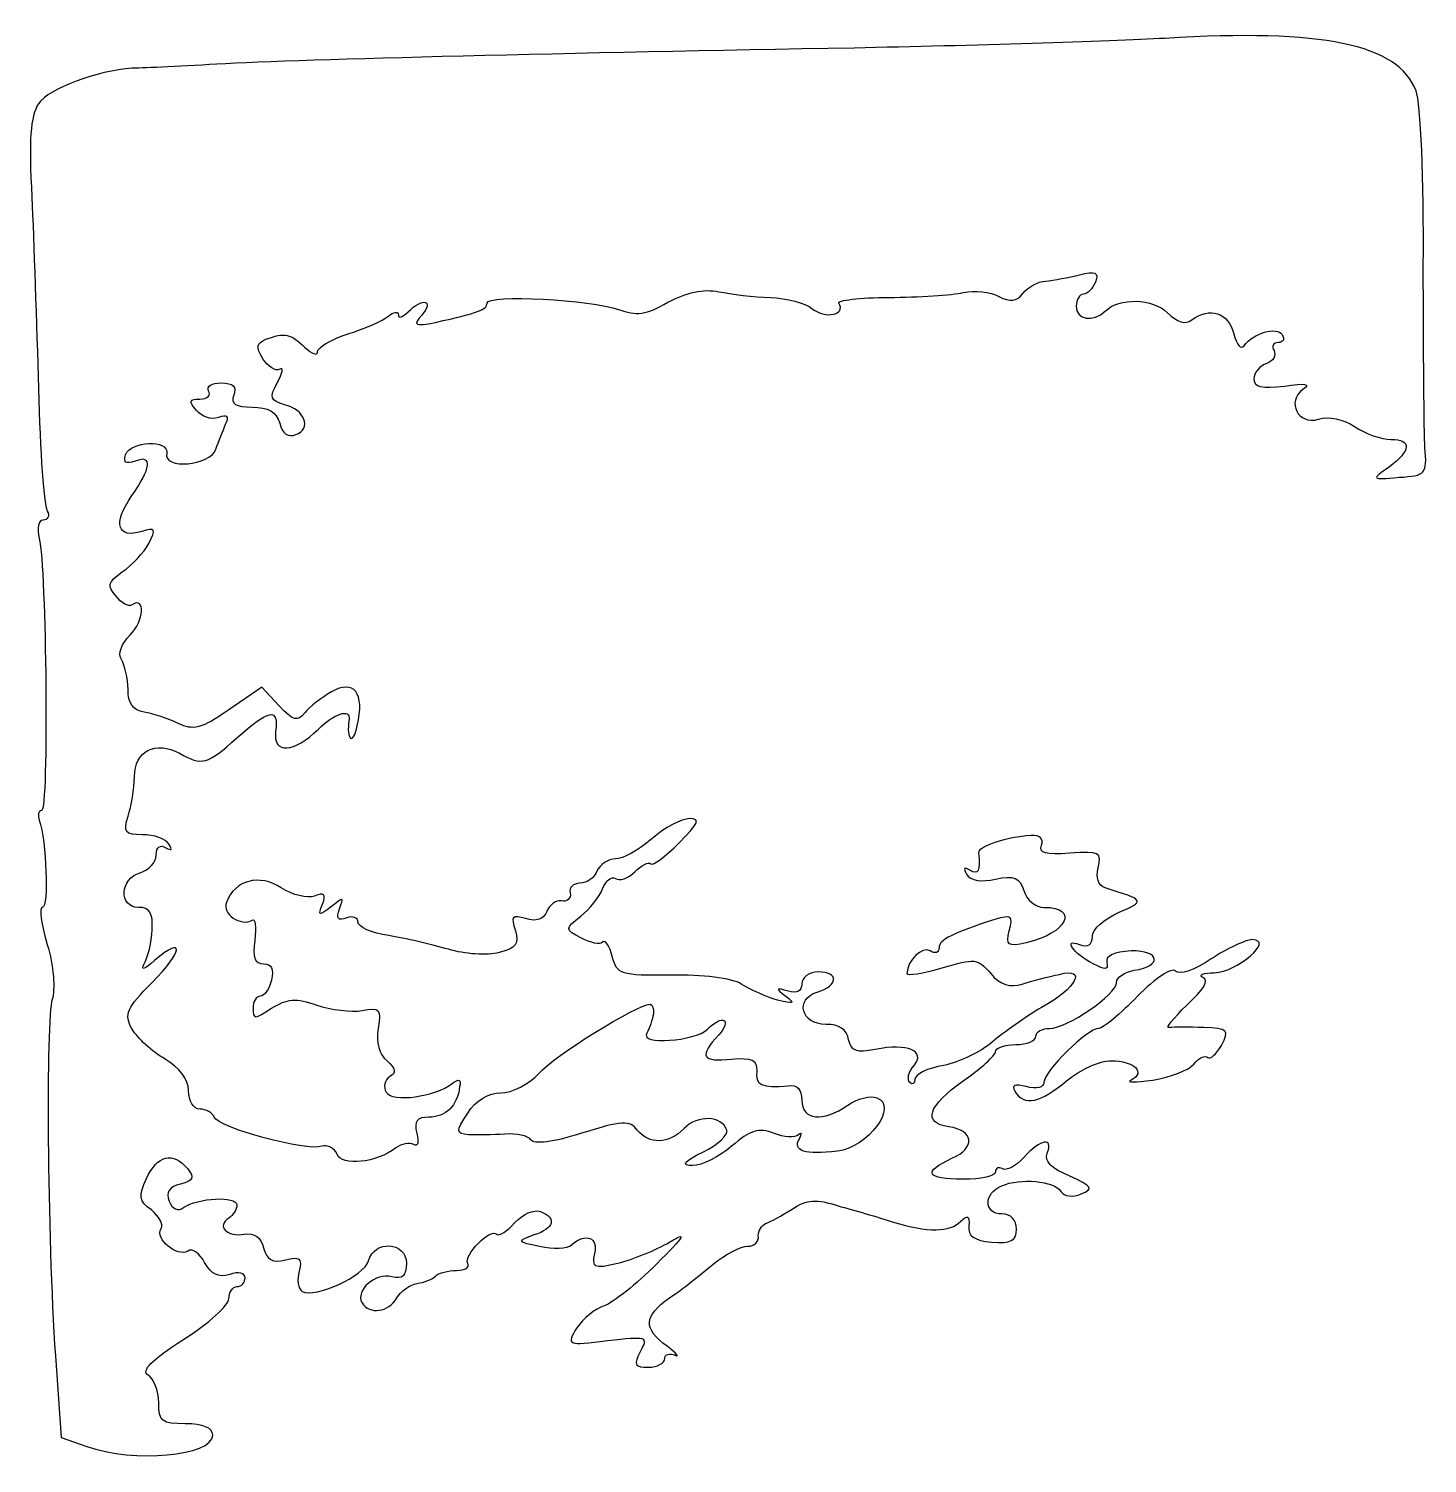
# Model space of a CAD drawing. Extents: x 0 to 69.4, y 0 to 30.3.
# Drawn here: x 12.822 to 15.83, y 11.303 to 14.389 of the extents above; entities that cross this region are included whole.
import ezdxf

# ---------------------------------------------------------------- set-up
doc = ezdxf.new("R2010")
doc.units = 0
doc.header["$MEASUREMENT"] = 0
doc.layers.get('0').update_dxf_attribs({"linetype": 'CONTINUOUS'})

msp = doc.modelspace()

# ---------------------------------------------------------------- linework, layer by layer
at = {"color": 0, "linetype": 'CONTINUOUS'}
for p, q in [((15.2661, 14.3682), (15.2661, 14.3682)), ((13.3236, 12.9725), (13.2524, 12.9239)), ((13.3601, 12.9326), (13.3236, 12.9725)), ((15.3651, 12.3875), (15.3651, 12.3875)), ((14.1656, 12.2694), (14.1656, 12.2694)), ((12.8792, 11.5334), (12.8914, 11.3581)), ((12.8914, 11.3581), (12.9469, 11.339))]:
    msp.add_line(p, q, dxfattribs=at)
for points in [[(15.806, 14.2553), (15.7678, 14.356), (15.6046, 14.389), (15.2661, 14.3682)], [(15.2661, 14.3682), (15.1464, 14.3613), (14.846, 14.3525), (14.5978, 14.3474)], [(14.5978, 14.3474), (13.9919, 14.3369), (13.4174, 14.3231), (13.2264, 14.3126)], [(13.0442, 14.3039), (12.9695, 14.2988), (12.8653, 14.2606), (12.8428, 14.2275)], [(13.2264, 14.3126), (13.1413, 14.3074), (13.0581, 14.3039), (13.0442, 14.3039)], [(15.8217, 13.8786), (15.8233, 14.0643), (15.8164, 14.2293), (15.806, 14.2553)], [(12.8428, 14.2275), (12.8254, 14.1997), (12.8219, 14.1494), (12.8289, 14.0261)], [(12.8289, 14.0261), (12.8324, 13.936), (12.8393, 13.7502), (12.8428, 13.6148)], [(15.0092, 13.8457), (15.0265, 13.8474), (15.0596, 13.8543), (15.0821, 13.8595)], [(15.0821, 13.8595), (15.1168, 13.8682), (15.1238, 13.8648), (15.1168, 13.8439)], [(15.8251, 13.4881), (15.8233, 13.521), (15.8217, 13.6981), (15.8217, 13.8786)], [(14.1968, 13.8005), (14.2367, 13.8213), (14.2732, 13.83), (14.3061, 13.8231)], [(14.9606, 13.8196), (14.971, 13.8335), (14.9936, 13.8457), (15.0092, 13.8457)], [(15.1168, 13.8439), (15.1099, 13.83), (15.0994, 13.8179), (15.0908, 13.8179)], [(13.6378, 13.7797), (13.6691, 13.8109), (13.6951, 13.8057), (13.6673, 13.7727)], [(13.6968, 13.7571), (13.7906, 13.7779), (13.8079, 13.7849), (13.8079, 13.7988)], [(13.8079, 13.7988), (13.8079, 13.8179), (14.0336, 13.8057), (14.0908, 13.7849)], [(14.0908, 13.7849), (14.129, 13.771), (14.1499, 13.7727), (14.1968, 13.8005)], [(14.3061, 13.8231), (14.3322, 13.8179), (14.3825, 13.8109), (14.4172, 13.8109)], [(14.4172, 13.8109), (14.4519, 13.8092), (14.4919, 13.7988), (14.5075, 13.7866)], [(14.5075, 13.7866), (14.5353, 13.7641), (14.5804, 13.7727), (14.5647, 13.7988)], [(14.5647, 13.7988), (14.5596, 13.804), (14.6099, 13.8109), (14.6724, 13.8109)], [(14.6724, 13.8109), (14.7367, 13.8109), (14.8078, 13.8161), (14.8321, 13.8213)], [(14.8321, 13.8213), (14.8564, 13.8266), (14.8911, 13.8231), (14.9085, 13.8127)], [(14.9085, 13.8127), (14.9328, 13.8005), (14.9467, 13.8023), (14.9606, 13.8196)], [(15.0908, 13.8179), (15.0821, 13.8179), (15.0751, 13.8057), (15.0751, 13.7918)], [(15.1376, 13.7814), (15.1672, 13.8109), (15.2401, 13.8092), (15.2714, 13.7779)], [(13.5094, 13.7328), (13.5441, 13.7432), (13.584, 13.7606), (13.5962, 13.771)], [(13.5962, 13.771), (13.6066, 13.7797), (13.617, 13.7814), (13.617, 13.7727)], [(13.617, 13.7727), (13.617, 13.7658), (13.6257, 13.7675), (13.6378, 13.7797)], [(13.6673, 13.7727), (13.6482, 13.7502), (13.6517, 13.7484), (13.6968, 13.7571)], [(15.0751, 13.7918), (15.0751, 13.7623), (15.1117, 13.7571), (15.1376, 13.7814)], [(15.2714, 13.7779), (15.2922, 13.7571), (15.3096, 13.7519), (15.3235, 13.7623)], [(15.3235, 13.7623), (15.3617, 13.7918), (15.4033, 13.7779), (15.4138, 13.7328)], [(13.3323, 13.7207), (13.3722, 13.7363), (13.3861, 13.7328), (13.4156, 13.7033)], [(15.4363, 13.7068), (15.4554, 13.7345), (15.5074, 13.7484), (15.5178, 13.7311)], [(13.3254, 13.679), (13.3097, 13.705), (13.3115, 13.712), (13.3323, 13.7207)], [(13.4434, 13.6946), (13.4434, 13.7033), (13.4729, 13.7207), (13.5094, 13.7328)], [(15.4138, 13.7328), (15.4207, 13.7085), (15.4293, 13.6981), (15.4363, 13.7068)], [(15.5092, 13.7137), (15.4988, 13.7137), (15.4953, 13.705), (15.5006, 13.6963)], [(15.5178, 13.7311), (15.5247, 13.7207), (15.5196, 13.7137), (15.5092, 13.7137)], [(13.3618, 13.6564), (13.3531, 13.6512), (13.3375, 13.6616), (13.3254, 13.679)], [(13.4156, 13.7033), (13.4313, 13.6894), (13.4434, 13.6842), (13.4434, 13.6946)], [(15.5006, 13.6963), (15.5057, 13.6859), (15.4988, 13.6738), (15.4849, 13.6686)], [(13.3566, 13.6269), (13.3688, 13.6495), (13.3705, 13.6616), (13.3618, 13.6564)], [(15.4849, 13.6686), (15.4693, 13.6634), (15.4571, 13.6477), (15.4571, 13.6356)], [(12.8428, 13.6148), (12.8462, 13.4794), (12.8549, 13.3596), (12.8619, 13.3509)], [(13.209, 13.6095), (13.2038, 13.62), (13.216, 13.6269), (13.2351, 13.6269)], [(13.2351, 13.6269), (13.2629, 13.6269), (13.2698, 13.6182), (13.2629, 13.6009)], [(13.3722, 13.58), (13.341, 13.5887), (13.3393, 13.5957), (13.3566, 13.6269)], [(15.4571, 13.6356), (15.4571, 13.6182), (15.4744, 13.6148), (15.5231, 13.62)], [(15.5231, 13.62), (15.5682, 13.6269), (15.5803, 13.6252), (15.5629, 13.613)], [(15.5629, 13.613), (15.5265, 13.587), (15.5525, 13.5349), (15.596, 13.5488)], [(13.183, 13.5679), (13.1656, 13.587), (13.1674, 13.5922), (13.1899, 13.5922)], [(13.1899, 13.5922), (13.2073, 13.5922), (13.2143, 13.6009), (13.209, 13.6095)], [(13.2629, 13.6009), (13.2559, 13.5818), (13.2663, 13.5748), (13.3028, 13.5748)], [(13.2299, 13.5523), (13.2143, 13.547), (13.1934, 13.554), (13.183, 13.5679)], [(13.2455, 13.5384), (13.2542, 13.5557), (13.249, 13.5592), (13.2299, 13.5523)], [(13.3028, 13.5748), (13.3375, 13.5748), (13.3549, 13.5644), (13.3618, 13.5401)], [(13.3965, 13.5158), (13.4313, 13.5279), (13.4156, 13.5696), (13.3722, 13.58)], [(15.596, 13.5488), (15.6185, 13.5557), (15.6497, 13.5488), (15.674, 13.5332)], [(13.2247, 13.4846), (13.2299, 13.5002), (13.2403, 13.5245), (13.2455, 13.5384)], [(13.3618, 13.5401), (13.367, 13.5175), (13.3809, 13.5088), (13.3965, 13.5158)], [(15.674, 13.5332), (15.6967, 13.5175), (15.7314, 13.5054), (15.7522, 13.5054)], [(13.0303, 13.4724), (13.0407, 13.5019), (13.124, 13.5054), (13.1188, 13.4759)], [(15.7522, 13.5054), (15.7974, 13.5054), (15.7956, 13.4811), (15.7488, 13.4464)], [(15.7696, 13.4238), (15.8268, 13.4273), (15.8303, 13.4308), (15.8251, 13.4881)], [(13.0511, 13.4586), (13.0303, 13.4516), (13.0251, 13.4551), (13.0303, 13.4724)], [(13.0424, 13.3822), (13.0858, 13.4429), (13.0893, 13.4742), (13.0511, 13.4586)], [(13.1188, 13.4759), (13.1101, 13.4395), (13.2125, 13.4481), (13.2247, 13.4846)], [(15.7488, 13.4464), (15.7088, 13.4186), (15.7088, 13.4186), (15.7696, 13.4238)], [(13.065, 13.3075), (13.0129, 13.2902), (13.0025, 13.3249), (13.0424, 13.3822)], [(12.8619, 13.3509), (12.8671, 13.3405), (12.8636, 13.3318), (12.8532, 13.3318)], [(12.8532, 13.3318), (12.8428, 13.3318), (12.8393, 13.3145), (12.8445, 13.2919)], [(13.0806, 13.2815), (13.0962, 13.3127), (13.0945, 13.3162), (13.065, 13.3075)], [(12.8445, 13.2919), (12.8601, 13.2311), (12.8653, 12.7069), (12.8497, 12.7069)], [(13.0233, 13.2207), (13.0442, 13.2346), (13.0702, 13.2624), (13.0806, 13.2815)], [(13.0094, 13.1686), (12.9903, 13.1895), (12.9921, 13.1981), (13.0233, 13.2207)], [(13.0442, 13.1495), (13.0372, 13.1443), (13.0216, 13.153), (13.0094, 13.1686)], [(13.0407, 13.0853), (13.0702, 13.1148), (13.0737, 13.1686), (13.0442, 13.1495)], [(13.0216, 13.0315), (13.0129, 13.0436), (13.0216, 13.0662), (13.0407, 13.0853)], [(13.0355, 12.9673), (13.0355, 12.9916), (13.0285, 13.0193), (13.0216, 13.0315)], [(13.0702, 12.9187), (13.0459, 12.9222), (13.0355, 12.9378), (13.0355, 12.9673)], [(13.5285, 12.8892), (13.5458, 12.9603), (13.5215, 12.9899), (13.4729, 12.9621)], [(13.4156, 12.9169), (13.4, 12.8978), (13.3913, 12.8996), (13.3601, 12.9326)], [(13.4729, 12.9621), (13.4521, 12.9499), (13.4261, 12.9308), (13.4156, 12.9169)], [(13.1431, 12.8944), (13.1223, 12.9048), (13.0893, 12.9152), (13.0702, 12.9187)], [(13.2524, 12.9239), (13.1934, 12.8822), (13.1761, 12.8788), (13.1431, 12.8944)], [(13.2698, 12.8631), (13.3393, 12.9256), (13.3601, 12.9291), (13.3531, 12.877)], [(13.4452, 12.8822), (13.4781, 12.9152), (13.5146, 12.9274), (13.5111, 12.9031)], [(13.5111, 12.9031), (13.5042, 12.8579), (13.5198, 12.8458), (13.5285, 12.8892)], [(13.3531, 12.877), (13.3462, 12.8284), (13.3931, 12.8301), (13.4452, 12.8822)], [(13.0494, 12.7798), (13.0494, 12.8353), (13.0945, 12.8579), (13.1465, 12.8301)], [(13.1465, 12.8301), (13.1952, 12.8024), (13.2056, 12.8058), (13.2698, 12.8631)], [(13.0355, 12.6947), (13.0424, 12.7156), (13.0494, 12.7538), (13.0494, 12.7798)], [(12.8497, 12.7069), (12.8428, 12.7069), (12.841, 12.6965), (12.8445, 12.686)], [(12.8445, 12.686), (12.8601, 12.6426), (12.8653, 12.4986), (12.8515, 12.4986)], [(13.0667, 12.6548), (13.0285, 12.6548), (13.0251, 12.66), (13.0355, 12.6947)], [(14.2436, 12.6895), (14.2263, 12.6895), (14.1899, 12.6704), (14.1621, 12.6461)], [(14.2211, 12.6374), (14.2628, 12.6791), (14.2679, 12.6895), (14.2436, 12.6895)], [(13.124, 12.634), (13.1171, 12.6461), (13.091, 12.6548), (13.0667, 12.6548)], [(15.0006, 12.6322), (15.0057, 12.6461), (14.9971, 12.6548), (14.9779, 12.6531)], [(13.0962, 12.6114), (13.0962, 12.6288), (13.1049, 12.634), (13.1171, 12.627)], [(13.1171, 12.627), (13.1292, 12.6201), (13.131, 12.6218), (13.124, 12.634)], [(14.1621, 12.6461), (14.1343, 12.6218), (14.0996, 12.6027), (14.084, 12.6027)], [(14.1603, 12.5923), (14.1637, 12.5871), (14.1915, 12.6079), (14.2211, 12.6374)], [(14.9779, 12.6531), (14.9258, 12.6496), (14.8651, 12.6305), (14.8651, 12.6166)], [(15.0613, 12.6149), (15.0092, 12.6114), (14.9936, 12.6149), (15.0006, 12.6322)], [(13.0615, 12.5732), (13.0806, 12.5784), (13.0962, 12.5958), (13.0962, 12.6114)], [(14.084, 12.6027), (14.0683, 12.6027), (14.051, 12.5906), (14.044, 12.5767)], [(14.1256, 12.5749), (14.1394, 12.5888), (14.1551, 12.5975), (14.1603, 12.5923)], [(14.8651, 12.6166), (14.8686, 12.5749), (14.8651, 12.568), (14.846, 12.5784)], [(15.1221, 12.5836), (15.1307, 12.6166), (15.1256, 12.6201), (15.0613, 12.6149)], [(13.0581, 12.4986), (13.0147, 12.4986), (13.0181, 12.561), (13.0615, 12.5732)], [(13.3653, 12.5403), (13.3184, 12.5715), (13.2646, 12.5576), (13.2472, 12.509)], [(14.044, 12.5767), (14.0389, 12.5628), (14.0232, 12.5506), (14.0076, 12.5506)], [(14.0562, 12.5385), (14.0632, 12.5558), (14.0753, 12.5663), (14.084, 12.561)], [(14.084, 12.561), (14.0926, 12.5541), (14.1117, 12.561), (14.1256, 12.5749)], [(14.846, 12.5784), (14.8339, 12.5853), (14.8321, 12.5836), (14.839, 12.5697)], [(14.839, 12.5697), (14.8478, 12.5558), (14.8721, 12.5524), (14.9015, 12.5593)], [(14.9015, 12.5593), (14.9415, 12.568), (14.9536, 12.5628), (14.9624, 12.535)], [(15.1376, 12.5403), (15.1221, 12.5454), (15.1168, 12.5628), (15.1221, 12.5836)], [(13.4365, 12.5229), (13.4208, 12.5177), (13.3896, 12.5246), (13.3653, 12.5403)], [(13.4538, 12.5055), (13.4625, 12.5264), (13.4573, 12.5316), (13.4365, 12.5229)], [(14.0076, 12.5506), (13.9937, 12.5506), (13.9833, 12.5403), (13.9868, 12.5298)], [(14.0093, 12.4795), (14.0285, 12.4951), (14.0493, 12.5212), (14.0562, 12.5385)], [(14.9624, 12.535), (14.9675, 12.5142), (14.9883, 12.4986), (15.0057, 12.4986)], [(15.1672, 12.4882), (15.2244, 12.5125), (15.2228, 12.5142), (15.1376, 12.5403)], [(13.2472, 12.509), (13.2368, 12.4847), (13.2785, 12.4569), (13.3028, 12.4708)], [(13.4729, 12.5003), (13.4469, 12.4795), (13.4434, 12.4795), (13.4538, 12.5055)], [(13.4903, 12.4951), (13.5007, 12.5212), (13.499, 12.5212), (13.4729, 12.5003)], [(13.9676, 12.5125), (13.9556, 12.5142), (13.9417, 12.5038), (13.9364, 12.4899)], [(13.9868, 12.5298), (13.9885, 12.5177), (13.9799, 12.509), (13.9676, 12.5125)], [(12.8515, 12.4986), (12.8445, 12.4986), (12.848, 12.4621), (12.8619, 12.4187)], [(13.0876, 12.45), (13.0893, 12.4864), (13.0824, 12.4986), (13.0581, 12.4986)], [(13.3028, 12.4708), (13.3097, 12.476), (13.3115, 12.4569), (13.308, 12.4274)], [(13.5059, 12.476), (13.4868, 12.4691), (13.4833, 12.4743), (13.4903, 12.4951)], [(13.5302, 12.4673), (13.5302, 12.476), (13.5181, 12.4812), (13.5059, 12.476)], [(13.8912, 12.4743), (13.8618, 12.483), (13.8583, 12.4795), (13.8687, 12.4482)], [(13.9364, 12.4899), (13.9294, 12.4725), (13.9139, 12.4673), (13.8912, 12.4743)], [(14.0111, 12.4326), (13.9746, 12.4517), (13.9746, 12.4517), (14.0093, 12.4795)], [(14.8999, 12.4725), (14.8096, 12.443), (14.78, 12.4291), (14.78, 12.4118)], [(14.9311, 12.4482), (14.9397, 12.4812), (14.9363, 12.483), (14.8999, 12.4725)], [(15.0057, 12.4986), (15.0821, 12.4986), (15.0561, 12.443), (14.9675, 12.4222)], [(15.1099, 12.4361), (15.1099, 12.4517), (15.136, 12.4743), (15.1672, 12.4882)], [(13.0702, 12.3771), (13.0789, 12.3909), (13.0858, 12.4239), (13.0876, 12.45)], [(13.0876, 12.3371), (13.1535, 12.4031), (13.1587, 12.4413), (13.0928, 12.384)], [(13.5962, 12.4378), (13.5597, 12.443), (13.5302, 12.4569), (13.5302, 12.4673)], [(13.8687, 12.4482), (13.8774, 12.4205), (13.8704, 12.41), (13.834, 12.4014)], [(14.9675, 12.4222), (14.9276, 12.4135), (14.9242, 12.417), (14.9311, 12.4482)], [(12.8619, 12.4187), (12.8758, 12.3736), (12.8792, 12.3215), (12.8723, 12.3007)], [(13.308, 12.4274), (13.3028, 12.3909), (13.308, 12.3771), (13.3271, 12.3771)], [(13.7246, 12.4083), (13.6882, 12.4187), (13.6309, 12.4326), (13.5962, 12.4378)], [(13.834, 12.4014), (13.8079, 12.3944), (13.7593, 12.3979), (13.7246, 12.4083)], [(14.0562, 12.4239), (14.051, 12.417), (14.0301, 12.4222), (14.0111, 12.4326)], [(14.0771, 12.3927), (14.0718, 12.4153), (14.0614, 12.4291), (14.0562, 12.4239)], [(14.761, 12.4048), (14.7436, 12.4153), (14.7124, 12.3857), (14.7106, 12.3562)], [(14.78, 12.4118), (14.78, 12.4014), (14.7714, 12.3979), (14.761, 12.4048)], [(15.1117, 12.3771), (15.0682, 12.3996), (15.0457, 12.4326), (15.0821, 12.4187)], [(15.0821, 12.4187), (15.1013, 12.4118), (15.1099, 12.4187), (15.1099, 12.4361)], [(15.4536, 12.4291), (15.4397, 12.4291), (15.3999, 12.41), (15.3651, 12.3875)], [(15.3721, 12.358), (15.4224, 12.3597), (15.5022, 12.4291), (15.4536, 12.4291)], [(13.0928, 12.384), (13.0719, 12.3649), (13.0615, 12.3614), (13.0702, 12.3771)], [(13.3271, 12.3771), (13.3445, 12.3771), (13.3497, 12.3666), (13.3445, 12.3423)], [(14.2037, 12.3528), (14.0943, 12.351), (14.0874, 12.3545), (14.0771, 12.3927)], [(14.7869, 12.3684), (14.8564, 12.3892), (14.8633, 12.3892), (14.8911, 12.3562)], [(15.1411, 12.3805), (15.1446, 12.3632), (15.1376, 12.3632), (15.1117, 12.3771)], [(15.1932, 12.4048), (15.1568, 12.4031), (15.1376, 12.3944), (15.1411, 12.3805)], [(15.2001, 12.3632), (15.261, 12.3718), (15.2557, 12.4066), (15.1932, 12.4048)], [(15.3651, 12.3875), (15.3304, 12.3632), (15.2974, 12.3528), (15.2888, 12.3614)], [(14.3547, 12.3337), (14.3357, 12.3458), (14.2697, 12.3545), (14.2037, 12.3528)], [(14.5197, 12.3597), (14.5006, 12.3597), (14.485, 12.3475), (14.485, 12.3337)], [(14.5179, 12.3163), (14.5647, 12.3302), (14.5647, 12.3597), (14.5197, 12.3597)], [(14.7106, 12.3562), (14.7106, 12.351), (14.7453, 12.3562), (14.7869, 12.3684)], [(14.8911, 12.3562), (14.9119, 12.3319), (14.9328, 12.325), (14.9589, 12.3337)], [(14.9589, 12.3337), (14.9797, 12.3406), (15.0161, 12.3493), (15.0388, 12.3545)], [(15.0388, 12.3545), (15.0994, 12.3701), (15.0769, 12.325), (15.0006, 12.2833)], [(15.1619, 12.3371), (15.1619, 12.3475), (15.1793, 12.3597), (15.2001, 12.3632)], [(15.2888, 12.3614), (15.28, 12.3701), (15.2453, 12.3458), (15.2071, 12.3076)], [(15.3131, 12.2885), (15.3494, 12.3215), (15.3617, 12.3423), (15.3478, 12.3475)], [(15.3478, 12.3475), (15.3374, 12.3528), (15.3478, 12.358), (15.3721, 12.358)], [(13.0442, 12.2364), (13.0268, 12.2694), (13.032, 12.2816), (13.0876, 12.3371)], [(13.3445, 12.3423), (13.3393, 12.3232), (13.3288, 12.3076), (13.3202, 12.3076)], [(14.4329, 12.2989), (14.4086, 12.3059), (14.3739, 12.3215), (14.3547, 12.3337)], [(14.4554, 12.318), (14.4294, 12.3267), (14.4276, 12.325), (14.4503, 12.3076)], [(14.485, 12.3337), (14.485, 12.318), (14.4746, 12.3128), (14.4554, 12.318)], [(14.5371, 12.2468), (14.4832, 12.2468), (14.4693, 12.3007), (14.5179, 12.3163)], [(15.0179, 12.2382), (15.0561, 12.2382), (15.1619, 12.3111), (15.1619, 12.3371)], [(12.8723, 12.3007), (12.8584, 12.259), (12.8619, 11.792), (12.8792, 11.5334)], [(13.3202, 12.3076), (13.3115, 12.3076), (13.3045, 12.2955), (13.3045, 12.2816)], [(13.3445, 12.2816), (13.3774, 12.3024), (13.3965, 12.3041), (13.4417, 12.2885)], [(13.4417, 12.2885), (13.4712, 12.2781), (13.5163, 12.2729), (13.5389, 12.2764)], [(13.5389, 12.2764), (13.5771, 12.285), (13.5806, 12.2798), (13.5736, 12.2382)], [(13.919, 12.1409), (13.9521, 12.1791), (14.1308, 12.2903), (14.1586, 12.2903)], [(14.1586, 12.2903), (14.1637, 12.2903), (14.1672, 12.2798), (14.1656, 12.2694)], [(14.4503, 12.3076), (14.4711, 12.292), (14.4676, 12.2903), (14.4329, 12.2989)], [(15.2071, 12.3076), (15.1707, 12.2694), (15.1325, 12.2382), (15.1238, 12.2382)], [(15.2749, 12.2399), (15.2661, 12.2382), (15.2835, 12.259), (15.3131, 12.2885)], [(13.3045, 12.2816), (13.3045, 12.2573), (13.308, 12.2573), (13.3445, 12.2816)], [(14.1656, 12.2694), (14.1637, 12.2573), (14.1568, 12.2382), (14.1517, 12.2278)], [(14.2818, 12.2364), (14.3149, 12.2694), (14.3357, 12.2573), (14.3061, 12.2243)], [(15.0006, 12.2833), (14.9658, 12.2625), (14.9189, 12.2295), (14.8946, 12.2087)], [(13.1153, 12.1722), (13.0876, 12.1878), (13.0563, 12.2173), (13.0442, 12.2364)], [(13.5736, 12.2382), (13.5684, 12.2069), (13.5754, 12.1826), (13.5927, 12.1687)], [(14.1517, 12.2278), (14.1343, 12.2017), (14.2558, 12.2104), (14.2818, 12.2364)], [(14.3061, 12.2243), (14.2628, 12.1774), (14.2697, 12.1653), (14.3339, 12.1722)], [(14.5856, 12.2139), (14.5821, 12.2364), (14.5647, 12.2468), (14.5371, 12.2468)], [(14.9883, 12.2208), (14.9883, 12.2312), (15.0022, 12.2382), (15.0179, 12.2382)], [(15.1238, 12.2382), (15.0994, 12.2382), (15.0057, 12.1462), (15.0057, 12.1218)], [(15.3494, 12.2399), (15.3182, 12.2416), (15.2853, 12.2416), (15.2749, 12.2399)], [(15.3876, 12.2017), (15.405, 12.2347), (15.4015, 12.2382), (15.3494, 12.2399)], [(14.6429, 12.193), (14.6029, 12.1843), (14.5908, 12.1896), (14.5856, 12.2139)], [(14.7263, 12.1583), (14.7522, 12.1896), (14.7124, 12.2069), (14.6429, 12.193)], [(14.8946, 12.2087), (14.8703, 12.1878), (14.8235, 12.1653), (14.7904, 12.1583)], [(14.9015, 12.1878), (14.9015, 12.1965), (14.9207, 12.2034), (14.945, 12.2034)], [(14.945, 12.2034), (14.9693, 12.2034), (14.9883, 12.2121), (14.9883, 12.2208)], [(15.3582, 12.1757), (15.3633, 12.1705), (15.3756, 12.1826), (15.3876, 12.2017)], [(13.1656, 12.1045), (13.1656, 12.1288), (13.1465, 12.1531), (13.1153, 12.1722)], [(13.5927, 12.1687), (13.6118, 12.1514), (13.6135, 12.1427), (13.5979, 12.134)], [(14.3339, 12.1722), (14.3774, 12.1757), (14.3894, 12.1705), (14.3878, 12.1462)], [(14.8321, 12.1253), (14.8703, 12.1514), (14.9015, 12.1809), (14.9015, 12.1878)], [(15.0543, 12.1253), (15.0839, 12.1496), (15.1256, 12.1687), (15.1499, 12.1687)], [(15.1499, 12.1687), (15.2001, 12.1687), (15.2263, 12.1427), (15.1932, 12.1271)], [(15.2401, 12.1271), (15.2783, 12.134), (15.3182, 12.1479), (15.3286, 12.1618)], [(15.3286, 12.1618), (15.339, 12.1757), (15.3529, 12.1809), (15.3582, 12.1757)], [(13.5979, 12.134), (13.5875, 12.1271), (13.584, 12.1114), (13.591, 12.101)], [(13.7333, 12.1201), (13.7472, 12.1305), (13.7524, 12.1288), (13.7489, 12.1132)], [(13.8375, 12.0993), (13.8618, 12.0993), (13.8982, 12.1184), (13.919, 12.1409)], [(14.3878, 12.1462), (14.3843, 12.1166), (14.3982, 12.1097), (14.4554, 12.1149)], [(14.7175, 12.1218), (14.7106, 12.1288), (14.714, 12.1444), (14.7263, 12.1583)], [(14.7904, 12.1583), (14.7557, 12.1531), (14.7279, 12.1392), (14.7279, 12.1288)], [(13.1899, 12.0646), (13.1761, 12.0646), (13.1656, 12.0819), (13.1656, 12.1045)], [(13.591, 12.101), (13.6031, 12.0784), (13.6968, 12.0906), (13.7333, 12.1201)], [(13.7489, 12.1132), (13.7437, 12.0715), (13.7194, 12.0472), (13.6829, 12.0472)], [(13.7663, 12.0559), (13.7836, 12.0837), (13.8114, 12.0993), (13.8375, 12.0993)], [(14.4554, 12.1149), (14.4746, 12.1184), (14.485, 12.1062), (14.485, 12.0837)], [(14.7279, 12.1288), (14.7279, 12.1184), (14.7228, 12.1166), (14.7175, 12.1218)], [(14.8008, 12.0264), (14.7436, 12.0351), (14.7557, 12.0715), (14.8321, 12.1253)], [(14.9675, 12.1132), (14.9432, 12.1184), (14.9346, 12.1166), (14.9432, 12.1028)], [(14.9432, 12.1028), (14.9624, 12.0698), (14.9988, 12.0784), (15.0543, 12.1253)], [(15.0057, 12.1218), (15.0057, 12.1114), (14.9901, 12.1062), (14.9675, 12.1132)], [(15.1932, 12.1271), (15.1811, 12.1218), (15.2019, 12.1218), (15.2401, 12.1271)], [(14.485, 12.0837), (14.485, 12.0403), (14.5301, 12.0351), (14.5839, 12.0732)], [(14.6464, 12.0889), (14.6932, 12.0715), (14.6272, 11.9813), (14.5613, 11.9743)], [(14.5839, 12.0732), (14.6047, 12.0871), (14.6325, 12.0941), (14.6464, 12.0889)], [(13.2212, 12.0472), (13.2177, 12.0559), (13.2038, 12.0646), (13.1899, 12.0646)], [(13.4521, 11.9847), (13.4226, 11.9726), (13.2281, 12.0247), (13.2212, 12.0472)], [(13.6829, 12.0472), (13.6569, 12.0472), (13.65, 12.0386), (13.6569, 12.0125)], [(13.768, 12.0091), (13.7402, 12.0125), (13.7402, 12.016), (13.7663, 12.0559)], [(14.1308, 12.0195), (14.1151, 12.0403), (14.0978, 12.0403), (14.0111, 12.0125)], [(14.3235, 12.0195), (14.3131, 12.0507), (14.261, 12.0525), (14.2315, 12.0229)], [(13.6569, 12.0125), (13.6621, 11.9934), (13.6586, 11.983), (13.65, 11.9882)], [(13.8461, 12.0108), (13.8201, 12.0091), (13.7854, 12.0091), (13.768, 12.0091)], [(13.9017, 11.9986), (13.8965, 12.0073), (13.8704, 12.0125), (13.8461, 12.0108)], [(14.0111, 12.0125), (13.9521, 11.9934), (13.9069, 11.9882), (13.9017, 11.9986)], [(14.2315, 12.0229), (14.1985, 11.9882), (14.1568, 11.9882), (14.1308, 12.0195)], [(14.2732, 11.9726), (14.3044, 11.9882), (14.3269, 12.0091), (14.3235, 12.0195)], [(14.4242, 12.0125), (14.3929, 12.0247), (14.3739, 12.0195), (14.3339, 11.9847)], [(14.4781, 12.0091), (14.4693, 12.0021), (14.4468, 12.0038), (14.4242, 12.0125)], [(14.4797, 12.0004), (14.485, 12.0125), (14.485, 12.016), (14.4781, 12.0091)], [(14.8078, 11.9587), (14.8599, 11.9813), (14.8547, 12.0195), (14.8008, 12.0264)], [(13.4851, 11.9674), (13.4799, 11.9813), (13.4643, 11.9882), (13.4521, 11.9847)], [(13.6118, 11.9813), (13.5702, 11.9483), (13.4955, 11.9413), (13.4851, 11.9674)], [(13.65, 11.9882), (13.6395, 11.9934), (13.6239, 11.99), (13.6118, 11.9813)], [(14.3339, 11.9847), (14.3079, 11.9622), (14.2697, 11.9431), (14.2506, 11.9431)], [(14.5613, 11.9743), (14.4919, 11.9657), (14.4642, 11.9743), (14.4797, 12.0004)], [(15.0126, 11.9691), (15.0265, 12.0056), (14.9988, 12.0004), (14.9624, 11.9604)], [(13.0754, 11.9153), (13.098, 11.9657), (13.1327, 11.9743), (13.1639, 11.9361)], [(14.2506, 11.9431), (14.2246, 11.9431), (14.2297, 11.9518), (14.2732, 11.9726)], [(14.8321, 11.9136), (14.7522, 11.9136), (14.7436, 11.9292), (14.8078, 11.9587)], [(14.9624, 11.9604), (14.945, 11.9413), (14.9242, 11.9309), (14.9172, 11.9361)], [(15.0613, 11.9205), (15.0214, 11.9361), (15.0057, 11.9535), (15.0126, 11.9691)], [(13.0858, 11.8476), (13.0581, 11.8667), (13.0581, 11.8771), (13.0754, 11.9153)], [(13.1639, 11.9361), (13.1795, 11.917), (13.1761, 11.9101), (13.1483, 11.9032)], [(14.9015, 11.9292), (14.9015, 11.9205), (14.8703, 11.9136), (14.8321, 11.9136)], [(14.9172, 11.9361), (14.9085, 11.9413), (14.9015, 11.9379), (14.9015, 11.9292)], [(14.9154, 11.8997), (14.9536, 11.917), (15.0283, 11.9101), (15.0422, 11.8875)], [(15.0856, 11.8823), (15.1133, 11.8927), (15.1099, 11.8979), (15.0613, 11.9205)], [(13.1483, 11.9032), (13.124, 11.8979), (13.1171, 11.8858), (13.124, 11.8667)], [(14.9154, 11.8389), (14.8756, 11.8389), (14.8756, 11.8841), (14.9154, 11.8997)], [(15.0422, 11.8875), (15.0492, 11.8771), (15.0682, 11.8736), (15.0856, 11.8823)], [(13.124, 11.8667), (13.131, 11.8493), (13.1431, 11.8441), (13.1552, 11.8528)], [(13.1552, 11.8528), (13.1847, 11.8736), (13.2698, 11.8788), (13.2698, 11.858)], [(13.2698, 11.858), (13.2698, 11.8493), (13.2611, 11.8354), (13.2524, 11.8302)], [(14.4642, 11.8493), (14.4954, 11.8702), (14.5163, 11.8719), (14.5631, 11.8563)], [(14.5631, 11.8563), (14.596, 11.8476), (14.6499, 11.832), (14.6811, 11.8216)], [(13.1067, 11.8077), (13.1119, 11.8163), (13.1032, 11.8337), (13.0858, 11.8476)], [(13.2524, 11.8302), (13.2247, 11.8129), (13.249, 11.7886), (13.2854, 11.7955)], [(13.867, 11.8198), (13.8843, 11.8389), (13.9086, 11.8493), (13.9225, 11.8441)], [(13.9225, 11.8441), (13.959, 11.8302), (13.9521, 11.8077), (13.9086, 11.7938)], [(14.4068, 11.8181), (14.4172, 11.8216), (14.4415, 11.8354), (14.4642, 11.8493)], [(14.6811, 11.8216), (14.7557, 11.799), (14.8026, 11.799), (14.8269, 11.8233)], [(14.8269, 11.8233), (14.8408, 11.8372), (14.846, 11.8354), (14.8443, 11.8129)], [(14.9467, 11.8059), (14.9467, 11.8268), (14.9346, 11.8389), (14.9154, 11.8389)], [(13.1639, 11.7591), (13.1413, 11.7452), (13.0928, 11.7851), (13.1067, 11.8077)], [(13.2854, 11.7955), (13.308, 11.799), (13.3219, 11.7886), (13.3271, 11.766)], [(13.7663, 11.733), (13.7559, 11.7486), (13.8149, 11.8094), (13.8288, 11.7955)], [(13.8288, 11.7955), (13.834, 11.7903), (13.8513, 11.8025), (13.867, 11.8198)], [(13.9086, 11.7938), (13.8704, 11.7799), (13.8722, 11.7799), (13.9208, 11.7695)], [(13.9903, 11.7729), (14.0197, 11.799), (14.0475, 11.7886), (14.0389, 11.7538)], [(14.2003, 11.7782), (14.2401, 11.8025), (14.2332, 11.792), (14.1725, 11.7313)], [(14.3686, 11.7695), (14.3825, 11.7695), (14.3929, 11.7799), (14.3913, 11.792)], [(14.3913, 11.792), (14.3913, 11.8025), (14.3982, 11.8146), (14.4068, 11.8181)], [(14.8443, 11.8129), (14.8408, 11.792), (14.8564, 11.7816), (14.8929, 11.7782)], [(14.8929, 11.7782), (14.9346, 11.7747), (14.9467, 11.7816), (14.9467, 11.8059)], [(13.2004, 11.7347), (13.1899, 11.7538), (13.1743, 11.766), (13.1639, 11.7591)], [(13.3271, 11.766), (13.334, 11.74), (13.3462, 11.733), (13.374, 11.74)], [(13.5528, 11.7382), (13.5649, 11.7834), (13.6343, 11.7799), (13.6343, 11.733)], [(13.9208, 11.7695), (13.9503, 11.7625), (13.9799, 11.7643), (13.9903, 11.7729)], [(14.0892, 11.733), (14.1221, 11.7417), (14.1707, 11.7608), (14.2003, 11.7782)], [(14.294, 11.7313), (14.32, 11.7521), (14.3547, 11.7695), (14.3686, 11.7695)], [(13.2542, 11.7087), (13.2299, 11.7018), (13.2143, 11.7087), (13.2004, 11.7347)], [(13.374, 11.74), (13.4052, 11.7486), (13.4104, 11.7434), (13.4035, 11.7157)], [(13.4104, 11.6722), (13.4382, 11.6566), (13.5441, 11.7052), (13.5528, 11.7382)], [(13.6343, 11.733), (13.6343, 11.7052), (13.6257, 11.6983), (13.6031, 11.7035)], [(13.742, 11.7174), (13.7611, 11.7174), (13.7715, 11.7243), (13.7663, 11.733)], [(14.0389, 11.7538), (14.0319, 11.7243), (14.0371, 11.7209), (14.0892, 11.733)], [(14.1725, 11.7313), (14.129, 11.6879), (14.0787, 11.6479), (14.0597, 11.641)], [(14.2003, 11.6584), (14.2263, 11.6757), (14.2679, 11.7087), (14.294, 11.7313)], [(13.2872, 11.7018), (13.2872, 11.7122), (13.2733, 11.7157), (13.2542, 11.7087)], [(13.2698, 11.6827), (13.2802, 11.6827), (13.2872, 11.6913), (13.2872, 11.7018)], [(13.4035, 11.7157), (13.3983, 11.6983), (13.4018, 11.6775), (13.4104, 11.6722)], [(13.6031, 11.7035), (13.5684, 11.7139), (13.5233, 11.674), (13.5389, 11.6479)], [(13.6569, 11.6896), (13.6725, 11.6913), (13.6916, 11.6983), (13.6968, 11.7052)], [(13.6968, 11.7052), (13.7038, 11.7122), (13.7246, 11.7174), (13.742, 11.7174)], [(13.2524, 11.6566), (13.2524, 11.6705), (13.2611, 11.6827), (13.2698, 11.6827)], [(13.6135, 11.6584), (13.6222, 11.6722), (13.6413, 11.6861), (13.6569, 11.6896)], [(13.1535, 11.5681), (13.209, 11.6028), (13.2524, 11.6427), (13.2524, 11.6566)], [(13.5389, 11.6479), (13.5545, 11.6219), (13.5962, 11.6271), (13.6135, 11.6584)], [(14.0597, 11.641), (14.0406, 11.6358), (14.0146, 11.6132), (14.0007, 11.5942)], [(14.195, 11.5543), (14.1429, 11.5924), (14.1447, 11.6184), (14.2003, 11.6584)], [(14.0007, 11.5942), (13.9781, 11.556), (13.9799, 11.556), (14.0667, 11.5664)], [(14.0667, 11.5664), (14.1517, 11.5768), (14.1551, 11.5751), (14.1378, 11.5438)], [(13.0789, 11.4918), (13.0633, 11.5022), (13.0858, 11.5247), (13.1535, 11.5681)], [(14.1378, 11.5438), (14.1221, 11.5143), (14.1256, 11.5091), (14.1551, 11.5091)], [(14.2124, 11.5352), (14.2228, 11.5299), (14.2158, 11.5386), (14.195, 11.5543)], [(14.1551, 11.5091), (14.1742, 11.5091), (14.1899, 11.5178), (14.1899, 11.5282)], [(14.1899, 11.5282), (14.1899, 11.5369), (14.2003, 11.5404), (14.2124, 11.5352)], [(13.1015, 11.4327), (13.1015, 11.4588), (13.091, 11.4848), (13.0789, 11.4918)], [(13.1587, 11.3876), (13.1084, 11.3876), (13.1015, 11.3928), (13.1015, 11.4327)], [(12.9469, 11.339), (13.0476, 11.3025), (13.2177, 11.3181), (13.2177, 11.3633)], [(13.2177, 11.3633), (13.2177, 11.3789), (13.1969, 11.3876), (13.1587, 11.3876)]]:
    msp.add_open_spline(points, degree=3, dxfattribs=at)

doc.saveas('drawing.dxf')
